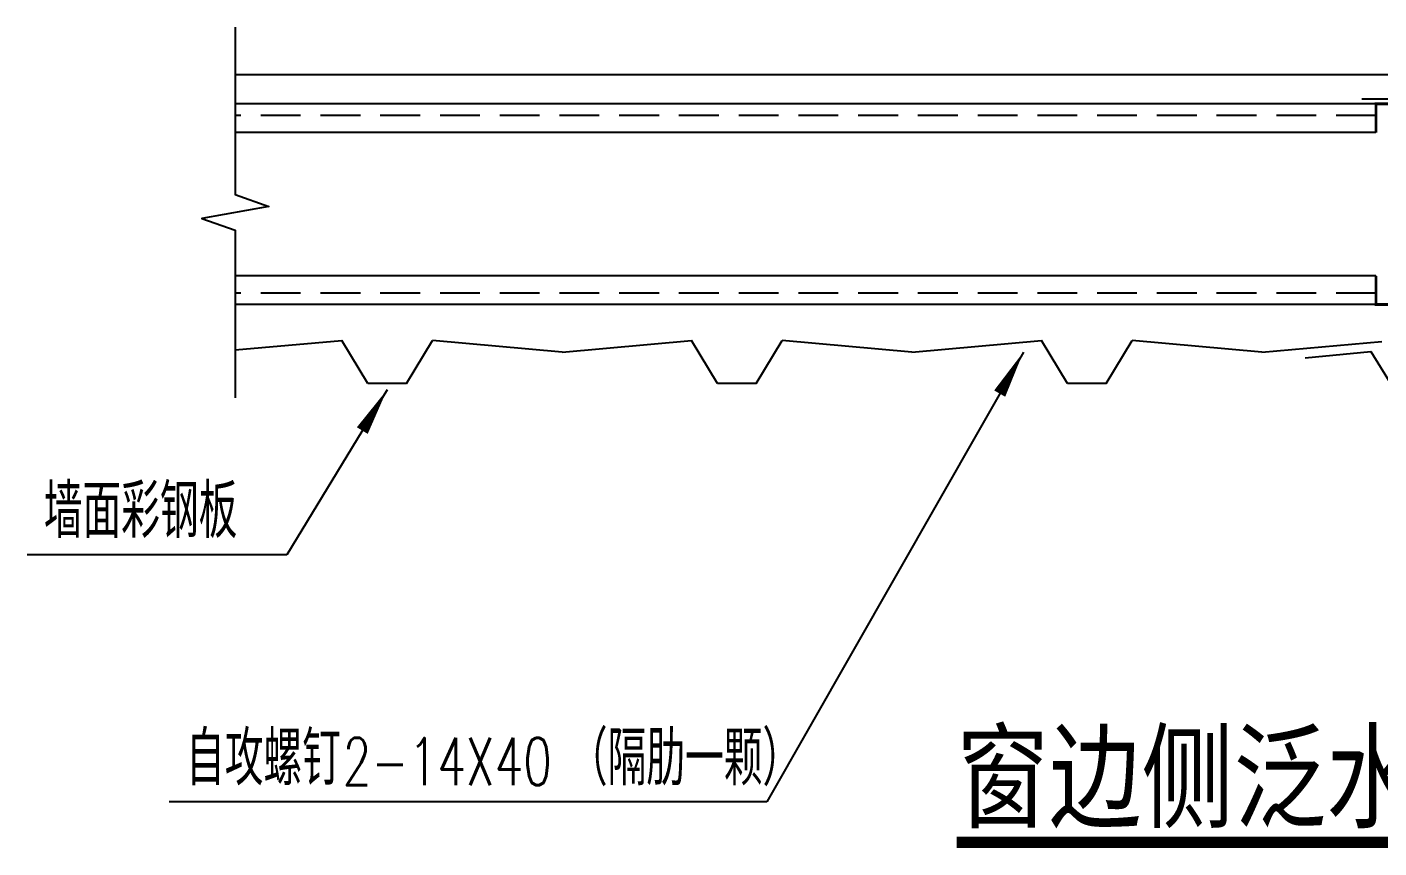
# Model space of a CAD drawing. Extents: x 14095202 to 14511487, y -1430609 to -90420.
# Drawn here: x 14419790 to 14436762, y -1373275 to -1362967 of the extents above; entities that cross this region are included whole.
import ezdxf

# ---------------------------------------------------------------- set-up
doc = ezdxf.new("R2010")
doc.units = 0
doc.header["$LTSCALE"] = 1000
doc.header["$MEASUREMENT"] = 0
doc.linetypes.add('HIDDEN', pattern=[0.375, 0.25, -0.125])
doc.layers.add('PUB_DIM', color=3, linetype='Continuous')
doc.layers.add('PUB_TEXT', color=7, linetype='Continuous')
doc.styles.add('_TCH_DIM', font='SIMPLEX', dxfattribs={"bigfont": 'GBCBIG'})
doc.styles.add('宋体', font='', dxfattribs={"width": 0.8})
doc.styles.get('宋体').set_extended_font_data('SimSun')

# ---------------------------------------------------------------- blocks, each defined once
blk = doc.blocks.new('A$C5D7C7B29')
at = {"color": 3}
for p, q in [((13458.1, 9769.8), (1307.3, 9769.8)), ((8467.3, 9587.4), (1307.3, 9587.4)), ((8467.3, 9587.4), (8467.3, 9407.4)), ((8467.3, 9407.4), (1307.3, 9407.4)), ((8467.3, 8507.4), (1307.3, 8507.4)), ((8467.3, 8507.4), (8467.3, 8327.4)), ((8467.3, 8327.4), (1307.3, 8327.4)), ((1307.3, 8042.4), (1975.2, 8101.5)), ((2138.4, 7831.5), (1975.2, 8101.5)), ((2381.8, 7831.5), (2544.9, 8101.5)), ((3358.1, 8029.5), (2544.9, 8101.5)), ((3358.1, 8029.5), (4171.2, 8101.5)), ((4334.4, 7831.5), (4171.2, 8101.5)), ((4577.8, 7831.5), (4740.9, 8101.5)), ((5554.1, 8029.5), (4740.9, 8101.5)), ((5554.1, 8029.5), (6367.2, 8101.5)), ((6530.4, 7831.5), (6367.2, 8101.5)), ((6773.8, 7831.5), (6936.9, 8101.5)), ((7750.1, 8029.5), (6936.9, 8101.5)), ((7750.1, 8029.5), (8505.3, 8096.4)), ((2381.8, 7831.5), (2138.4, 7831.5)), ((4577.8, 7831.5), (4334.4, 7831.5)), ((6773.8, 7831.5), (6530.4, 7831.5))]:
    blk.add_line(p, q, dxfattribs=at)
at = {"color": 4, "linetype": 'HIDDEN'}
for p, q in [((8467.3, 9515.4), (1307.3, 9515.4)), ((8467.3, 8399.4), (1307.3, 8399.4))]:
    blk.add_line(p, q, dxfattribs=at)
at = {"color": 2}
blk.add_lwpolyline([(8023.3, 7992.2), (8435, 8033.4), (8628.4, 7720.2), (9070.8, 7720.2), (9070.8, 9617), (8379.7, 9617)], dxfattribs=at)
at = {"color": 2, "const_width": 18}
blk.add_lwpolyline([(8467.3, 9407.4), (8467.3, 9587.4), (9007.3, 9587.4), (9007.3, 8327.4), (8467.3, 8327.4), (8467.3, 8507.4)], dxfattribs=at)
at = {"layer": 'PUB_DIM'}
for p, q in [((6254, 8029.3), (4643.7, 5204.9)), ((2260.2, 7793), (1631.5, 6757.3)), ((1631.5, 6757.3), (0, 6757.3)), ((4643.7, 5204.9), (893, 5204.9))]:
    blk.add_line(p, q, dxfattribs=at)
blk.add_lwpolyline([(1307.3, 10069.8), (1307.3, 9018.6), (1517.3, 8942.1), (1097.3, 8868.1), (1307.3, 8793.6), (1307.3, 7742.4)], dxfattribs=at)
for points in [[(6254, 8029.3, 0, 80, 0), (6105.5, 7768.6, 0, 0, 0)], [(2260.2, 7793, 0, 80, 0), (2104.5, 7536.5, 0, 0, 0)]]:
    blk.add_lwpolyline(points, format="xyseb", dxfattribs=at)
at = {"layer": 'PUB_DIM', "const_width": 70}
blk.add_lwpolyline([(5834.8, 4951.1), (12099.3, 4951.1)], dxfattribs=at)
at = {"layer": 'PUB_TEXT', "style": '_TCH_DIM'}
for s, p in [('墙面彩钢板', (105, 6862.3)), ('（隔肋一颗）', (3401, 5309.9)), ('自攻螺钉', (998, 5309.9))]:
    blk.add_text(s, height=337.59, dxfattribs=at).set_placement(p)
at = {"layer": 'PUB_TEXT'}
for s, height, style, width, p in [('窗边侧泛水收边节点图', 531.65, '宋体', 0.8, (5834.8, 5098.2)), ('2-14X40', 297.5, '_TCH_DIM', 0.705882, (1981, 5309.9))]:
    blk.add_text(s, height=height, dxfattribs=dict(at, style=style, width=width)).set_placement(p)

msp = doc.modelspace()

# ---------------------------------------------------------------- block references
at = {"xscale": 1.999999999999999, "yscale": 1.999999999999999, "zscale": 1.999999999999999}
msp.add_blockref('A$C5D7C7B29', (14419789.9, -1383107), dxfattribs=at)

doc.saveas('drawing.dxf')
